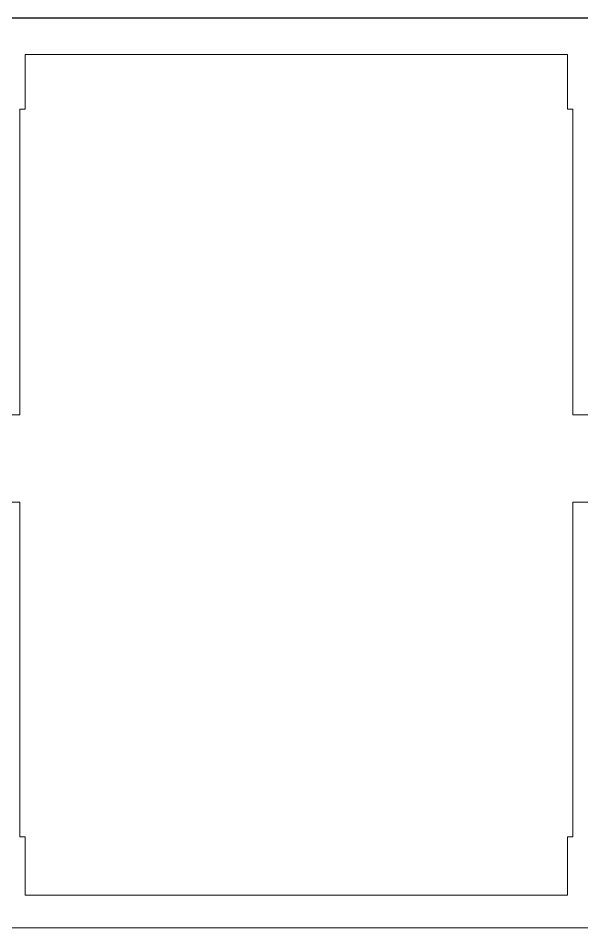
# Model space of a CAD drawing. Header units: millimetres. Extents: x 26282 to 30760, y 1404 to 4574.
# Drawn here: x 28023.05 to 28026.15, y 2955.41 to 2960.41 of the extents above; entities that cross this region are included whole.
import ezdxf

# ---------------------------------------------------------------- set-up
doc = ezdxf.new("R2010")
doc.units = ezdxf.units.MM
doc.header["$LTSCALE"] = 0.25
doc.linetypes.add('DIVIDE', pattern=[1.25, 0.5, -0.25, 0, -0.25, 0, -0.25])
for name, color, linetype, lineweight in [('AB-DUV', 4, 'Continuous', 50), ('DOĞRAMA', 30, 'Continuous', 20), ('SECTION LINE (3RDF)', 40, 'DIVIDE', 25)]:
    doc.layers.add(name, color=color, linetype=linetype, lineweight=lineweight)
doc.layers.add('ID-PROFIL', color=145, linetype='Continuous')

# ---------------------------------------------------------------- blocks, each defined once
blk = doc.blocks.new('CHD03_1918', base_point=(38, -44))
at = {"color": 40, "linetype": 'Continuous'}
for points in [[(38, -22), (38, 0), (38, 44)], [(88, 22), (88, 0), (88, -22)]]:
    blk.add_lwpolyline(points, dxfattribs=at)
blk.add_lwpolyline([(39.8, -7.45), (39.8, -14.9), (43, -14.9), (43, -15.2), (61.4, -15.2), (61.4, -20.2), (66.2, -20.2), (66.2, -15.2), (83, -15.2), (83, -14.9), (86, -14.9), (86, 0), (86, 14.9), (83, 14.9), (83, 15.2), (66.2, 15.2), (66.2, 20.2), (61.4, 20.2), (61.4, 15.2), (43, 15.2), (43, 14.9), (39.8, 14.9), (39.8, 0), (39.8, -7.45)], close=True, dxfattribs=at)
blk = doc.blocks.new('jtyhtrgrtg')
at = {"layer": 'DOĞRAMA', "color": 7, "xscale": -0.1, "yscale": 0.1, "zscale": 0.1, "rotation": 270}
blk.add_blockref('CHD03_1918', (-7.6433, -0.6378), dxfattribs=at)
blk = doc.blocks.new('A$C187D15ED')
at = {"layer": 'ID-PROFIL'}
for p in [(8475.7966, 2755.3864), (8478.7466, 2755.3864)]:
    blk.add_line(p, (8385.3377, 2755.3864), dxfattribs=at)
at = {"layer": 'SECTION LINE (3RDF)'}
blk.add_blockref('jtyhtrgrtg', (8457.4014, 2751.0241, 0), dxfattribs=at)
blk.add_blockref('jtyhtrgrtg', (8457.4014, 2751.0241, 0), dxfattribs=at)

msp = doc.modelspace()

# ---------------------------------------------------------------- block references
at = {"layer": 'AB-DUV', "ltscale": 100}
msp.add_blockref('A$C187D15ED', (19570.4239, 205.0275, 5.1264), dxfattribs=at)

# ---------------------------------------------------------------- next in the draw order: linework, layer by layer
at = {"layer": 'DOĞRAMA', "color": 40, "linetype": 'Continuous', "elevation": 5.1264}
for points in [[(28026.782, 2960.4139), (28024.582, 2960.4139), (28022.382, 2960.4139)], [(28026.782, 2960.4139), (28024.582, 2960.4139), (28022.382, 2960.4139)], [(28022.382, 2955.4139), (28024.582, 2955.4139), (28028.982, 2955.4139)], [(28022.382, 2955.4139), (28024.582, 2955.4139), (28028.982, 2955.4139)]]:
    msp.add_lwpolyline(points, dxfattribs=at)
msp.add_lwpolyline([(28023.837, 2955.5939), (28023.092, 2955.5939), (28023.092, 2955.9139), (28023.062, 2955.9139), (28023.062, 2957.7539), (28022.562, 2957.7539), (28022.562, 2958.2339), (28023.062, 2958.2339), (28023.062, 2959.9139), (28023.092, 2959.9139), (28023.092, 2960.2139), (28024.582, 2960.2139), (28026.072, 2960.2139), (28026.072, 2959.9139), (28026.102, 2959.9139), (28026.102, 2958.2339), (28026.602, 2958.2339), (28026.602, 2957.7539), (28026.102, 2957.7539), (28026.102, 2955.9139), (28026.072, 2955.9139), (28026.072, 2955.5939), (28024.582, 2955.5939), (28023.837, 2955.5939)], close=True, dxfattribs=at)
msp.add_lwpolyline([(28023.837, 2955.5939), (28023.092, 2955.5939), (28023.092, 2955.9139), (28023.062, 2955.9139), (28023.062, 2957.7539), (28022.562, 2957.7539), (28022.562, 2958.2339), (28023.062, 2958.2339), (28023.062, 2959.9139), (28023.092, 2959.9139), (28023.092, 2960.2139), (28024.582, 2960.2139), (28026.072, 2960.2139), (28026.072, 2959.9139), (28026.102, 2959.9139), (28026.102, 2958.2339), (28026.602, 2958.2339), (28026.602, 2957.7539), (28026.102, 2957.7539), (28026.102, 2955.9139), (28026.072, 2955.9139), (28026.072, 2955.5939), (28024.582, 2955.5939), (28023.837, 2955.5939)], close=True, dxfattribs=at)

doc.saveas('drawing.dxf')
